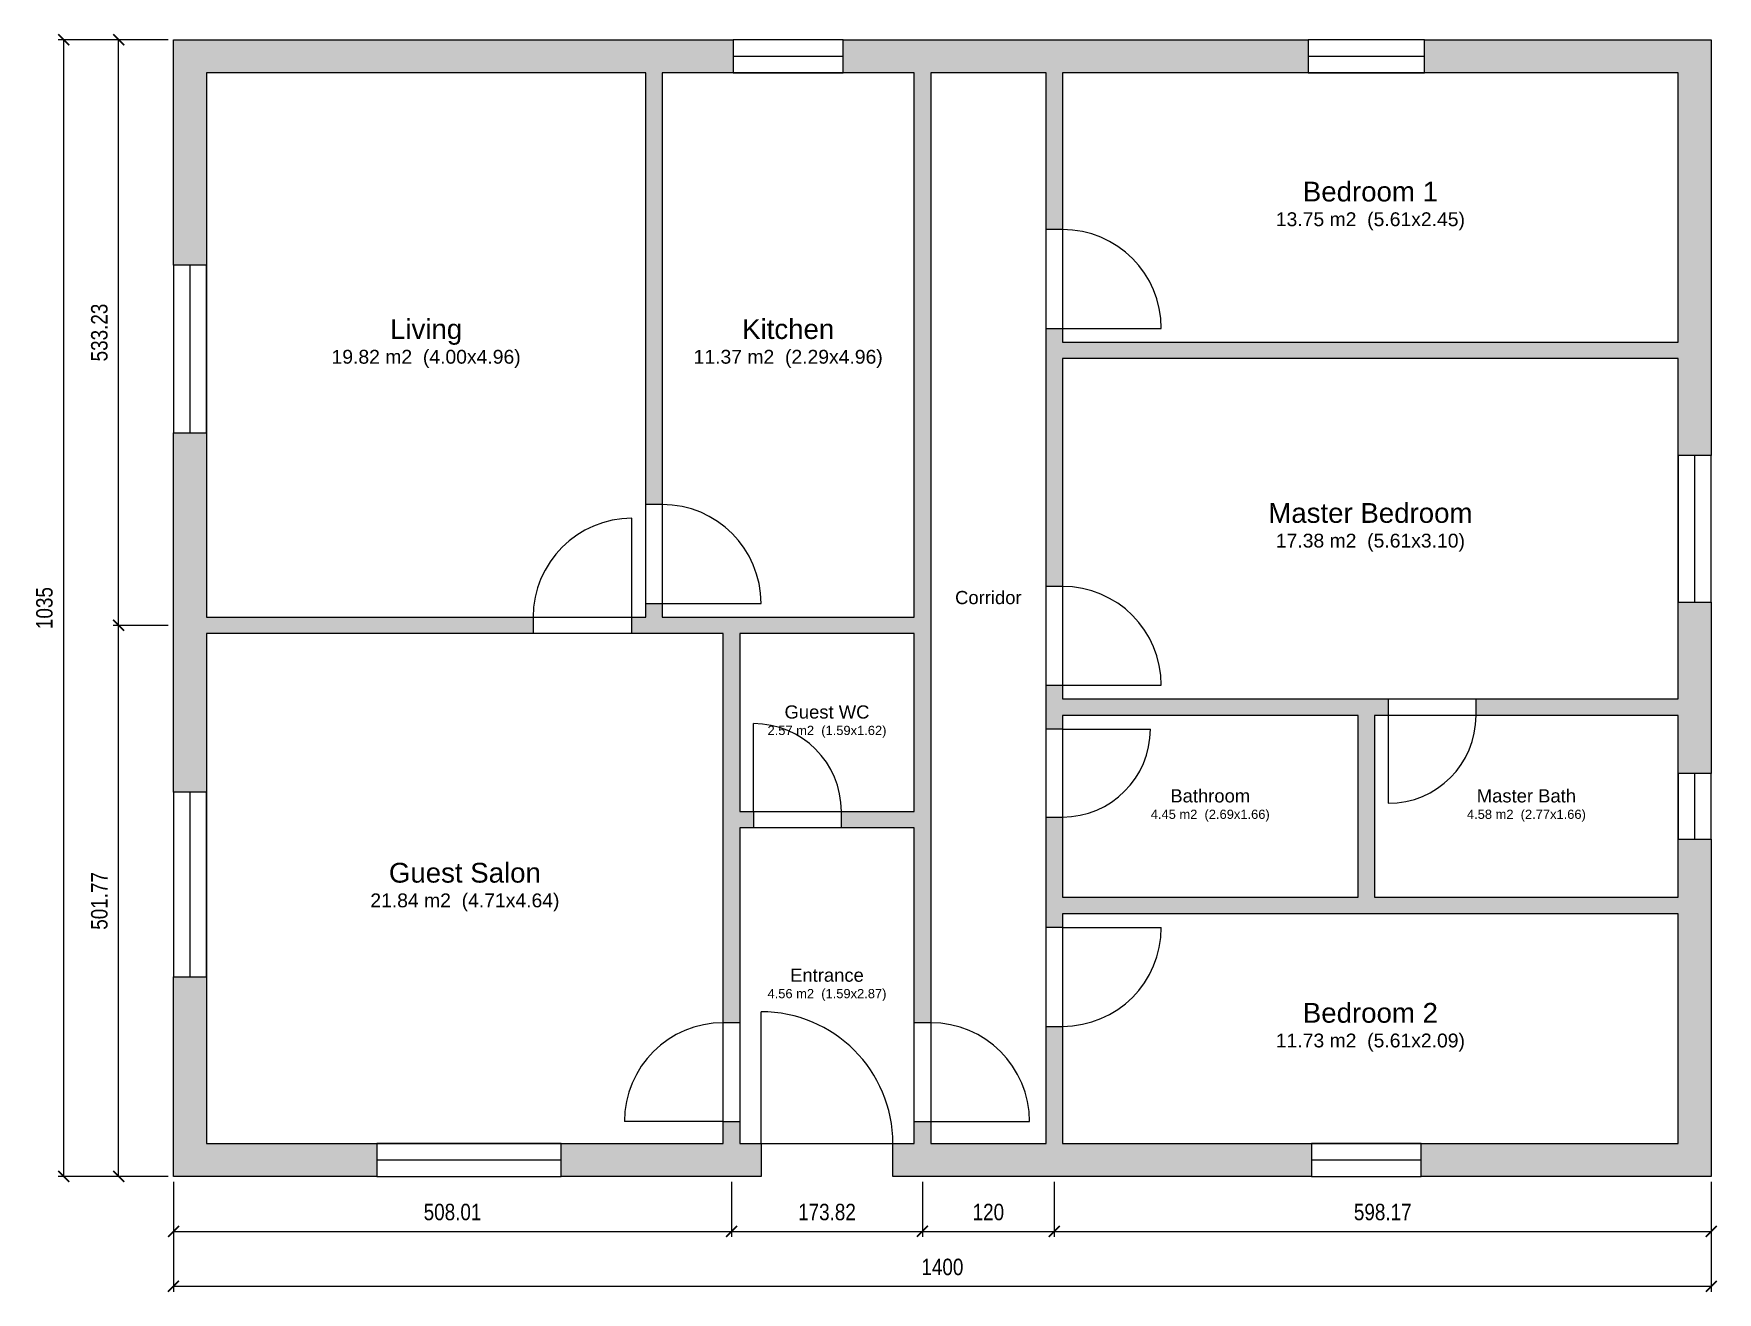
# Model space of a CAD drawing. Header units: metres. Extents: x -1.3 to 14.1, y -1.1 to 10.4.
import ezdxf
from ezdxf.enums import TextEntityAlignment as Align

# ---------------------------------------------------------------- set-up
doc = ezdxf.new("R2010")
doc.units = ezdxf.units.M
for name, color, linetype in [('A-ANNO-DIMS', 1, 'Continuous'), ('A-ANNO-TEXT', 2, 'Continuous'), ('A-AREA', 9, 'Continuous'), ('A-DOOR', 3, 'Continuous'), ('A-GLAZ', 5, 'Continuous'), ('A-WALL', 7, 'Continuous'), ('A-WALL-HATCH', 8, 'Continuous')]:
    doc.layers.add(name, color=color, linetype=linetype)
doc.styles.add('OpenSansCondensed-Light', font='OpenSansCondensed-Light.ttf')
doc.styles.add('PLAN', font='arial.ttf')
doc.dimstyles.new('EZDXF', dxfattribs={"dimtxt": 0.25, "dimasz": 0.175, "dimexe": 0.375, "dimexo": 0.125, "dimgap": 0.1, "dimtad": 1, "dimlfac": 100, "dimzin": 12, "dimdsep": 46, "dimtxsty": 'OpenSansCondensed-Light', "dimblk": 'ARCHTICK', "dimcen": 2.5, "dimazin": 3, "dimtfac": 0.5, "dimtmove": 2, "dimatfit": 3})

# ---------------------------------------------------------------- blocks, each defined once
blk = doc.blocks.new('_ARCHTICK')
at = {"color": 0, "linetype": 'BYBLOCK', "const_width": 0.15}
blk.add_lwpolyline([(-0.5, -0.5), (0.5, 0.5)], dxfattribs=at)

msp = doc.modelspace()

# ---------------------------------------------------------------- hatches: boundary and pattern name
at = {"layer": 'A-WALL-HATCH'}
for points in [[(0, 10.35), (5.0961, 10.35), (5.0961, 10.05), (4.44892, 10.05), (4.44892, 6.11774), (4.29892, 6.11774), (4.29892, 10.05), (0.3, 10.05), (0.3, 8.29632), (0, 8.29632)], [(10.33021, 10.35), (10.33021, 10.05), (8.09327, 10.05), (8.09327, 8.62222), (7.94327, 8.62222), (7.94327, 10.05), (6.89327, 10.05), (6.89327, 1.4), (6.74327, 1.4), (6.74327, 3.17359), (6.08007, 3.17359), (6.08007, 3.32359), (6.74327, 3.32359), (6.74327, 4.94274), (5.15507, 4.94274), (5.15507, 3.32359), (5.28007, 3.32359), (5.28007, 3.17359), (5.15507, 3.17359), (5.15507, 1.4), (5.00507, 1.4), (5.00507, 4.94274), (4.17392, 4.94274), (4.17392, 5.09274), (4.29892, 5.09274), (4.29892, 5.21774), (4.44892, 5.21774), (4.44892, 5.09274), (6.74327, 5.09274), (6.74327, 10.05), (6.0961, 10.05), (6.0961, 10.35)], [(14, 10.35), (14, 6.56572), (13.7, 6.56572), (13.7, 7.44722), (8.09327, 7.44722), (8.09327, 5.37222), (7.94327, 5.37222), (7.94327, 7.72222), (8.09327, 7.72222), (8.09327, 7.59722), (13.7, 7.59722), (13.7, 10.05), (11.38806, 10.05), (11.38806, 10.35)], [(0, 6.77142), (0.3, 6.77142), (0.3, 5.09274), (3.27392, 5.09274), (3.27392, 4.94274), (0.3, 4.94274), (0.3, 3.49904), (0, 3.49904)], [(14, 3.66944), (13.7, 3.66944), (13.7, 4.19722), (11.85914, 4.19722), (11.85914, 4.34722), (13.7, 4.34722), (13.7, 5.22873), (14, 5.22873)], [(14, 0), (11.35914, 0), (11.35914, 0.3), (13.7, 0.3), (13.7, 2.39167), (8.09327, 2.39167), (8.09327, 2.26667), (7.94327, 2.26667), (7.94327, 3.27222), (8.09327, 3.27222), (8.09327, 2.54167), (10.78414, 2.54167), (10.78414, 4.19722), (8.09327, 4.19722), (8.09327, 4.07222), (7.94327, 4.07222), (7.94327, 4.47222), (8.09327, 4.47222), (8.09327, 4.34722), (11.05914, 4.34722), (11.05914, 4.19722), (10.93414, 4.19722), (10.93414, 2.54167), (13.7, 2.54167), (13.7, 3.06944), (14, 3.06944)], [(0, 1.8187), (0.3, 1.8187), (0.3, 0.3), (1.84986, 0.3), (1.84986, 0), (0, 0)], [(6.54917, 0), (6.54917, 0.3), (6.74327, 0.3), (6.74327, 0.5), (6.89327, 0.5), (6.89327, 0.3), (7.94327, 0.3), (7.94327, 1.36667), (8.09327, 1.36667), (8.09327, 0.3), (10.35914, 0.3), (10.35914, 0)], [(3.5302, 0), (3.5302, 0.3), (5.00507, 0.3), (5.00507, 0.5), (5.15507, 0.5), (5.15507, 0.3), (5.34917, 0.3), (5.34917, 0)]]:
    msp.add_hatch(color=8, dxfattribs=at).paths.add_polyline_path(points)

# ---------------------------------------------------------------- linework, layer by layer
at = {"layer": 'A-AREA'}
for points in [[(0.3, 5.09274), (4.29892, 5.09274), (4.29892, 10.05), (0.3, 10.05)], [(4.44892, 5.09274), (6.74327, 5.09274), (6.74327, 10.05), (4.44892, 10.05)], [(6.89327, 0.3), (7.94327, 0.3), (7.94327, 10.05), (6.89327, 10.05)], [(8.09327, 7.59722), (13.7, 7.59722), (13.7, 10.05), (8.09327, 10.05)], [(8.09327, 4.34722), (13.7, 4.34722), (13.7, 7.44722), (8.09327, 7.44722)], [(0.3, 0.3), (5.00507, 0.3), (5.00507, 4.94274), (0.3, 4.94274)], [(5.15507, 3.32359), (6.74327, 3.32359), (6.74327, 4.94274), (5.15507, 4.94274)], [(8.09327, 2.54167), (10.78414, 2.54167), (10.78414, 4.19722), (8.09327, 4.19722)], [(10.93414, 2.54167), (13.7, 2.54167), (13.7, 4.19722), (10.93414, 4.19722)], [(5.15507, 0.3), (6.74327, 0.3), (6.74327, 3.17359), (5.15507, 3.17359)], [(8.09327, 0.3), (13.7, 0.3), (13.7, 2.39167), (8.09327, 2.39167)]]:
    msp.add_lwpolyline(points, close=True, dxfattribs=at)
at = {"layer": 'A-DOOR'}
for p, q in [((8.09327, 7.72222), (8.99327, 7.72222)), ((4.17392, 5.09274), (4.17392, 5.99274)), ((4.44892, 5.21774), (5.34892, 5.21774)), ((8.09327, 4.47222), (8.99327, 4.47222)), ((11.05914, 4.19722), (11.05914, 3.39722)), ((5.28007, 3.32359), (5.28007, 4.12359)), ((8.09327, 4.07222), (8.89327, 4.07222)), ((8.09327, 2.26667), (8.99327, 2.26667)), ((5.34917, 0.3), (5.34917, 1.5)), ((5.00507, 0.5), (4.10507, 0.5)), ((6.89327, 0.5), (7.79327, 0.5))]:
    msp.add_line(p, q, dxfattribs=at)
for centre, radius, start, end in [((8.09327, 7.72222), 0.9, 0, 90), ((4.17392, 5.09274), 0.9, 90, 180), ((4.44892, 5.21774), 0.9, 0, 90), ((8.09327, 4.47222), 0.9, 0, 90), ((11.05914, 4.19722), 0.8, -90, 0), ((5.28007, 3.32359), 0.8, 0, 90), ((8.09327, 4.07222), 0.8, -90, 0), ((8.09327, 2.26667), 0.9, -90, 0), ((5.00507, 0.5), 0.9, 90, 180), ((5.34917, 0.3), 1.2, 0, 90), ((6.89327, 0.5), 0.9, 0, 90)]:
    msp.add_arc(centre, radius, start, end, dxfattribs=at)
at = {"layer": 'A-GLAZ'}
for p, q in [((5.0961, 10.2), (6.0961, 10.2)), ((10.33021, 10.2), (11.38806, 10.2)), ((0.15, 6.77142), (0.15, 8.29632)), ((13.85, 5.22873), (13.85, 6.56572)), ((13.85, 3.06944), (13.85, 3.66944)), ((0.15, 1.8187), (0.15, 3.49904)), ((1.84986, 0.15), (3.5302, 0.15)), ((10.35914, 0.15), (11.35914, 0.15))]:
    msp.add_line(p, q, dxfattribs=at)
for points in [[(5.0961, 10.05), (6.0961, 10.05), (6.0961, 10.35), (5.0961, 10.35)], [(10.33021, 10.05), (11.38806, 10.05), (11.38806, 10.35), (10.33021, 10.35)], [(0, 6.77142), (0.3, 6.77142), (0.3, 8.29632), (0, 8.29632)], [(13.7, 5.22873), (14, 5.22873), (14, 6.56572), (13.7, 6.56572)], [(13.7, 3.06944), (14, 3.06944), (14, 3.66944), (13.7, 3.66944)], [(0, 1.8187), (0.3, 1.8187), (0.3, 3.49904), (0, 3.49904)], [(1.84986, 0), (3.5302, 0), (3.5302, 0.3), (1.84986, 0.3)], [(10.35914, 0), (11.35914, 0), (11.35914, 0.3), (10.35914, 0.3)]]:
    msp.add_lwpolyline(points, close=True, dxfattribs=at)
at = {"layer": 'A-WALL'}
for points in [[(0, 10.35), (5.0961, 10.35), (5.0961, 10.05), (4.44892, 10.05), (4.44892, 6.11774), (4.29892, 6.11774), (4.29892, 10.05), (0.3, 10.05), (0.3, 8.29632), (0, 8.29632)], [(10.33021, 10.35), (10.33021, 10.05), (8.09327, 10.05), (8.09327, 8.62222), (7.94327, 8.62222), (7.94327, 10.05), (6.89327, 10.05), (6.89327, 1.4), (6.74327, 1.4), (6.74327, 3.17359), (6.08007, 3.17359), (6.08007, 3.32359), (6.74327, 3.32359), (6.74327, 4.94274), (5.15507, 4.94274), (5.15507, 3.32359), (5.28007, 3.32359), (5.28007, 3.17359), (5.15507, 3.17359), (5.15507, 1.4), (5.00507, 1.4), (5.00507, 4.94274), (4.17392, 4.94274), (4.17392, 5.09274), (4.29892, 5.09274), (4.29892, 5.21774), (4.44892, 5.21774), (4.44892, 5.09274), (6.74327, 5.09274), (6.74327, 10.05), (6.0961, 10.05), (6.0961, 10.35)], [(14, 10.35), (14, 6.56572), (13.7, 6.56572), (13.7, 7.44722), (8.09327, 7.44722), (8.09327, 5.37222), (7.94327, 5.37222), (7.94327, 7.72222), (8.09327, 7.72222), (8.09327, 7.59722), (13.7, 7.59722), (13.7, 10.05), (11.38806, 10.05), (11.38806, 10.35)], [(0, 6.77142), (0.3, 6.77142), (0.3, 5.09274), (3.27392, 5.09274), (3.27392, 4.94274), (0.3, 4.94274), (0.3, 3.49904), (0, 3.49904)], [(14, 3.66944), (13.7, 3.66944), (13.7, 4.19722), (11.85914, 4.19722), (11.85914, 4.34722), (13.7, 4.34722), (13.7, 5.22873), (14, 5.22873)], [(14, 0), (11.35914, 0), (11.35914, 0.3), (13.7, 0.3), (13.7, 2.39167), (8.09327, 2.39167), (8.09327, 2.26667), (7.94327, 2.26667), (7.94327, 3.27222), (8.09327, 3.27222), (8.09327, 2.54167), (10.78414, 2.54167), (10.78414, 4.19722), (8.09327, 4.19722), (8.09327, 4.07222), (7.94327, 4.07222), (7.94327, 4.47222), (8.09327, 4.47222), (8.09327, 4.34722), (11.05914, 4.34722), (11.05914, 4.19722), (10.93414, 4.19722), (10.93414, 2.54167), (13.7, 2.54167), (13.7, 3.06944), (14, 3.06944)], [(0, 1.8187), (0.3, 1.8187), (0.3, 0.3), (1.84986, 0.3), (1.84986, 0), (0, 0)], [(6.54917, 0), (6.54917, 0.3), (6.74327, 0.3), (6.74327, 0.5), (6.89327, 0.5), (6.89327, 0.3), (7.94327, 0.3), (7.94327, 1.36667), (8.09327, 1.36667), (8.09327, 0.3), (10.35914, 0.3), (10.35914, 0)], [(3.5302, 0), (3.5302, 0.3), (5.00507, 0.3), (5.00507, 0.5), (5.15507, 0.5), (5.15507, 0.3), (5.34917, 0.3), (5.34917, 0)]]:
    msp.add_lwpolyline(points, close=True, dxfattribs=at)

# ---------------------------------------------------------------- texts
at = {"layer": 'A-ANNO-TEXT', "style": 'PLAN'}
for s, height, p in [('Bedroom 1', 0.18, (10.89664, 8.96761)), ('13.75 m2  (5.61x2.45)', 0.126, (10.89664, 8.71561)), ('Living', 0.18, (2.29946, 7.71537)), ('Kitchen', 0.18, (5.5961, 7.71537)), ('19.82 m2  (4.00x4.96)', 0.126, (2.29946, 7.46337)), ('11.37 m2  (2.29x4.96)', 0.126, (5.5961, 7.46337)), ('Master Bedroom', 0.18, (10.89664, 6.04122)), ('17.38 m2  (5.61x3.10)', 0.126, (10.89664, 5.78922)), ('Corridor', 0.12, (7.41827, 5.271)), ('Guest WC', 0.12, (5.94917, 4.22917)), ('2.57 m2  (1.59x1.62)', 0.084, (5.94917, 4.06117)), ('Bathroom', 0.12, (9.43871, 3.46544)), ('Master Bath', 0.12, (12.31707, 3.46544)), ('4.45 m2  (2.69x1.66)', 0.084, (9.43871, 3.29744)), ('4.58 m2  (2.77x1.66)', 0.084, (12.31707, 3.29744)), ('Guest Salon', 0.18, (2.65253, 2.76537)), ('21.84 m2  (4.71x4.64)', 0.126, (2.65253, 2.51337)), ('Entrance', 0.12, (5.94917, 1.83279)), ('4.56 m2  (1.59x2.87)', 0.084, (5.94917, 1.66479)), ('Bedroom 2', 0.18, (10.89664, 1.48983)), ('11.73 m2  (5.61x2.09)', 0.126, (10.89664, 1.23783))]:
    msp.add_text(s, height=height, dxfattribs=at).set_placement(p, align=Align.MIDDLE_CENTER)

# ---------------------------------------------------------------- dimensions: what is measured, and where the dimension line sits
at = {"layer": 'A-ANNO-DIMS'}
for base, p1, p2 in [((-1, 0), (0, 0), (0, 10.35)), ((-0.5, 5.01774), (0, 5.01774), (0, 10.35)), ((-0.5, 0), (0, 0), (0, 5.01774))]:
    msp.add_linear_dim(base=base, p1=p1, p2=p2, angle=90, dimstyle='EZDXF', override={"dimtxt": 0.15, "dimasz": 0.1, "dimexe": 0.05, "dimexo": 0.05, "dimdec": 2}, dxfattribs=at).render()
for base, p1, p2 in [((0, -1), (0, 0), (14, 0)), ((0, -0.5), (0, 0), (5.08007, 0)), ((5.08007, -0.5), (5.08007, 0), (6.81827, 0)), ((6.81827, -0.5), (6.81827, 0), (8.01827, 0)), ((8.01827, -0.5), (8.01827, 0), (14, 0))]:
    msp.add_linear_dim(base=base, p1=p1, p2=p2, dimstyle='EZDXF', override={"dimtxt": 0.15, "dimasz": 0.1, "dimexe": 0.05, "dimexo": 0.05, "dimdec": 2}, dxfattribs=at).render()

doc.saveas('drawing.dxf')
